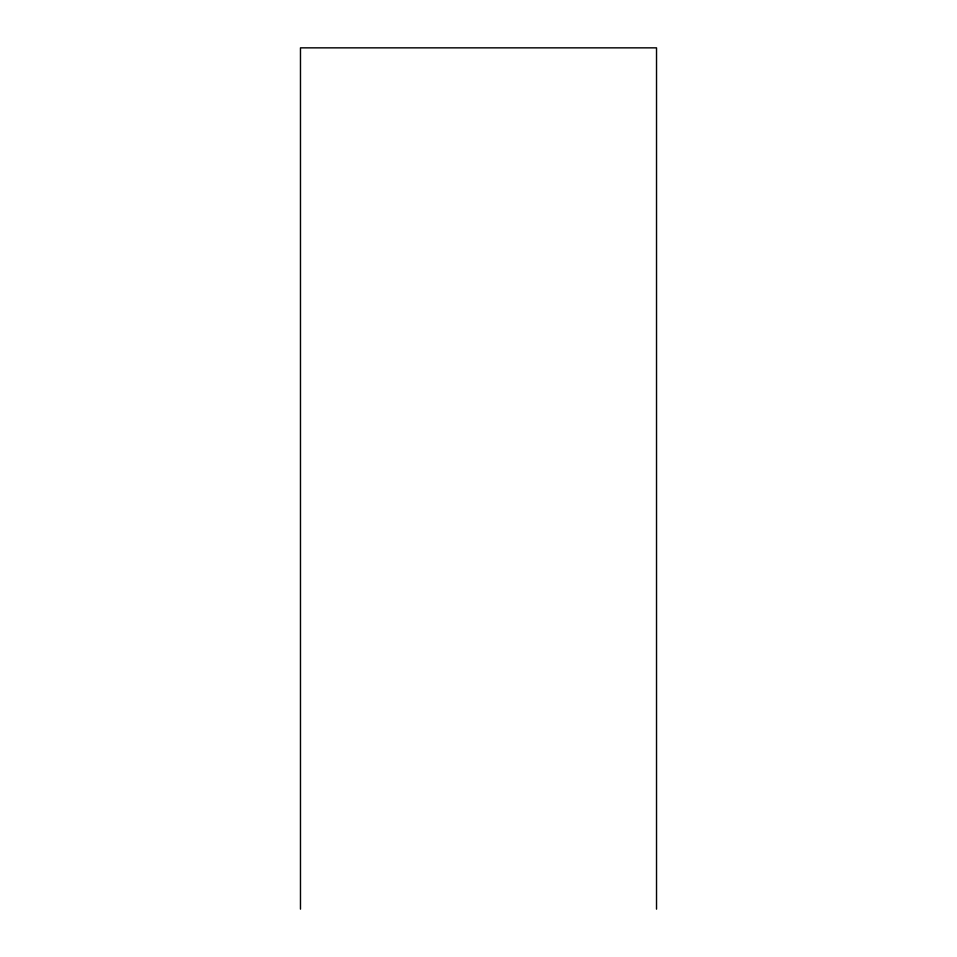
<?xml version="1.0" encoding="UTF-8"?>
<svg xmlns="http://www.w3.org/2000/svg" width="957" height="957" viewBox="0 0 957 957"><rect width="100%" height="100%" fill="white"/><g stroke="black" fill="none" stroke-linecap="round" stroke-linejoin="round"><path stroke-width="1.44" d="M656.526 909.15L656.526 47.85L300.474 47.85L300.474 909.15"/></g></svg>
